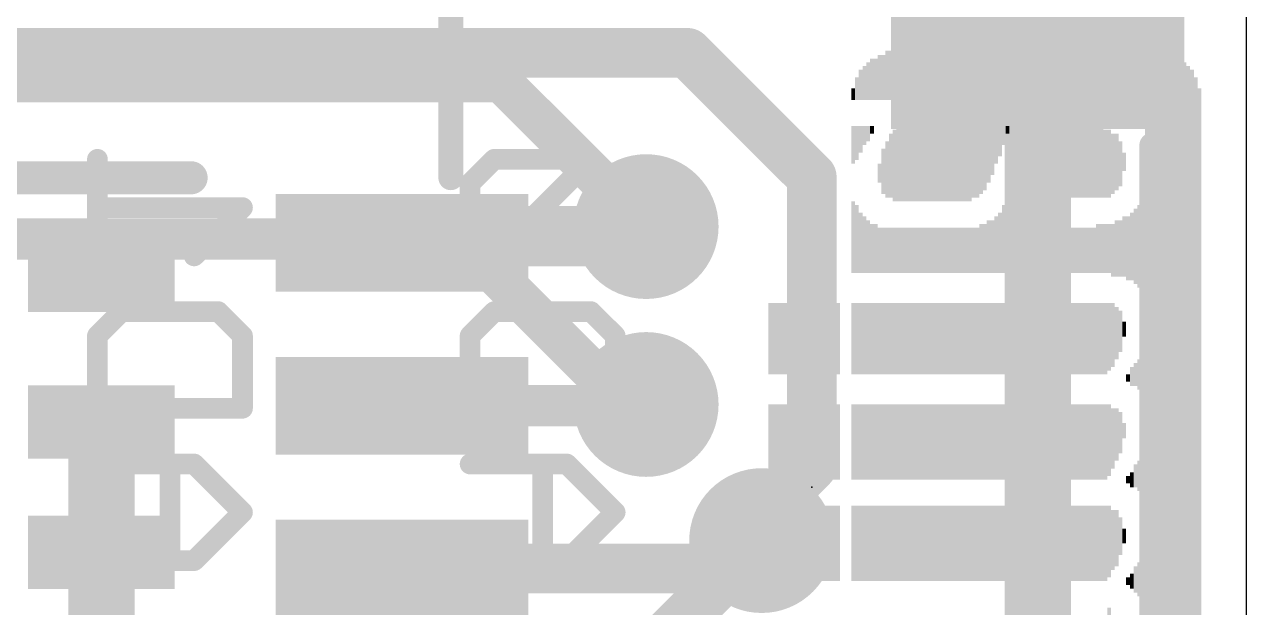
# Model space of a CAD drawing. Extents: x 0 to 25.4, y 0 to 17.8.
# Drawn here: x 17.9 to 25.4, y 8.15 to 11.73 of the extents above; entities that cross this region are included whole.
import ezdxf

# ---------------------------------------------------------------- set-up
doc = ezdxf.new("R2010")
doc.units = 0
for name, color, linetype in [('1', 12, 'CONTINUOUS'), ('16', 5, 'CONTINUOUS'), ('18', 110, 'CONTINUOUS'), ('20', 53, 'CONTINUOUS'), ('21', 40, 'CONTINUOUS'), ('22', 6, 'CONTINUOUS'), ('23', 40, 'CONTINUOUS')]:
    doc.layers.add(name, color=color, linetype=linetype)

# ---------------------------------------------------------------- blocks, each defined once
blk = doc.blocks.new('RECT')
blk.add_solid([(-0.5, -0.5), (0.5, -0.5), (-0.5, 0.5), (0.5, 0.5)])
blk = doc.blocks.new('ROUNDV')
at = {"const_width": 0.5}
blk.add_lwpolyline([(0, -0.25, 1), (0, 0.25, 1), (0, -0.25)], format="xyb", dxfattribs=at)

msp = doc.modelspace()

# ---------------------------------------------------------------- linework, layer by layer
at = {"layer": '1'}
for points, const_width in [([(23.109, 12.7), (24.119, 11.69)], 0.4064), ([(24.119, 11.69), (24.119, 7.366)], 0.4064), ([(21.971, 11.557), (16.256, 11.557)], 0.3048), ([(22.733, 10.795), (21.971, 11.557)], 0.3048), ([(22.733, 9.017), (22.733, 10.795)], 0.3048), ([(20.219, 10.39), (20.3192, 10.4902)], 0.254), ([(20.3192, 10.4902), (21.717, 10.4902)], 0.254), ([(21.709, 9.39), (21.717, 9.398)], 0.254), ([(18.376, 9.29), (18.376, 8.49)], 0.4064), ([(20.219, 9.39), (21.709, 9.39)], 0.254), ([(22.4155, 8.6995), (22.733, 9.017)], 0.3048), ([(22.106, 8.39), (22.4155, 8.6995)], 0.3048), ([(22.4155, 8.5725), (22.4155, 8.6995)], 0.3048), ([(22.4258, 8.5622), (22.4155, 8.5725)], 0.3048), ([(18.376, 8.49), (18.376, 7.59)], 0.4064), ([(20.219, 8.39), (22.106, 8.39)], 0.3048)]:
    msp.add_lwpolyline(points, dxfattribs=dict(at, const_width=const_width))
for points, const_width in [([(24.2206, 11.69, 1), (24.0174, 11.69)], 0.2032), ([(24.0472, 11.6182, 1), (24.1908, 11.7618)], 0.2032), ([(22.0249, 11.6109, 1), (21.9171, 11.5031)], 0.1524), ([(21.971, 11.4808, 1), (21.971, 11.6332)], 0.1524), ([(22.8092, 10.795, 1), (22.6568, 10.795)], 0.1524), ([(22.6791, 10.7411, 1), (22.7869, 10.8489)], 0.1524), ([(20.3192, 10.5537, 1), (20.3192, 10.4267)], 0.127), ([(20.3641, 10.4453, 1), (20.2743, 10.5351)], 0.127), ([(21.717, 10.4267, 1), (21.717, 10.5537)], 0.127), ([(20.1741, 10.4349, 1), (20.2639, 10.3451)], 0.127), ([(21.7619, 9.3531, 1), (21.6721, 9.4429)], 0.127), ([(18.4776, 9.29, 1), (18.2744, 9.29)], 0.2032), ([(20.219, 9.4535, 1), (20.219, 9.3265)], 0.127), ([(21.6641, 9.4349, 1), (21.7539, 9.3451)], 0.127), ([(21.709, 9.3265, 1), (21.709, 9.4535)], 0.127), ([(22.7869, 8.9631, 1), (22.6791, 9.0709)], 0.1524), ([(22.6568, 9.017, 1), (22.8092, 9.017)], 0.1524), ([(22.4917, 8.6995, 1), (22.3393, 8.6995)], 0.1524), ([(22.4694, 8.6456, 1), (22.3616, 8.7534)], 0.1524), ([(22.3616, 8.7534, 1), (22.4694, 8.6456)], 0.1524), ([(22.4694, 8.6264, 1), (22.3616, 8.5186)], 0.1524), ([(18.4776, 8.49, 1), (18.2744, 8.49)], 0.2032), ([(22.3393, 8.5725, 1), (22.4917, 8.5725)], 0.1524), ([(22.3719, 8.5083, 1), (22.4797, 8.6161)], 0.1524), ([(18.2744, 8.49, 1), (18.4776, 8.49)], 0.2032), ([(20.219, 8.4662, 1), (20.219, 8.3138)], 0.1524), ([(22.0521, 8.4439, 1), (22.1599, 8.3361)], 0.1524), ([(22.106, 8.3138, 1), (22.106, 8.4662)], 0.1524)]:
    msp.add_lwpolyline(points, format="xyb", dxfattribs=dict(at, const_width=const_width))
at = {"layer": '16'}
for points, const_width in [([(20.828, 11.3792), (14.1732, 11.3792)], 0.254), ([(21.717, 10.4902), (20.828, 11.3792)], 0.254), ([(20.574, 10.414), (14.478, 10.414)], 0.254), ([(21.59, 9.398), (20.574, 10.414)], 0.254), ([(21.717, 9.398), (21.59, 9.398)], 0.254), ([(21.2296, 7.366), (22.4258, 8.5622)], 0.3048)]:
    msp.add_lwpolyline(points, dxfattribs=dict(at, const_width=const_width))
for points, const_width in [([(20.8729, 11.4241, 1), (20.7831, 11.3343)], 0.127), ([(20.828, 11.3157, 1), (20.828, 11.4427)], 0.127), ([(21.6721, 10.4453, 1), (21.7619, 10.5351)], 0.127), ([(20.6189, 10.4589, 1), (20.5291, 10.3691)], 0.127), ([(20.574, 10.3505, 1), (20.574, 10.4775)], 0.127), ([(21.59, 9.4615, 1), (21.59, 9.3345)], 0.127), ([(21.717, 9.3345, 1), (21.717, 9.4615)], 0.127), ([(21.5451, 9.3531, 1), (21.6349, 9.4429)], 0.127), ([(22.4797, 8.5083, 1), (22.3719, 8.6161)], 0.1524)]:
    msp.add_lwpolyline(points, format="xyb", dxfattribs=dict(at, const_width=const_width))
at = {"layer": '20'}
msp.add_line((25.4, 2.54), (25.4, 15.24), dxfattribs=at)
at = {"layer": '21'}
for points, const_width in [([(20.519, 10.79), (20.519, 11.99)], 0.1524), ([(24.819, 6.79), (24.819, 10.99)], 0.1524), ([(16.126, 10.79), (18.926, 10.79)], 0.2032)]:
    msp.add_lwpolyline(points, dxfattribs=dict(at, const_width=const_width))
for points, const_width in [([(24.8571, 10.99, 1), (24.7809, 10.99)], 0.0762), ([(18.926, 10.7392, 1), (18.926, 10.8408)], 0.1016), ([(20.4809, 10.79, 1), (20.5571, 10.79)], 0.0762)]:
    msp.add_lwpolyline(points, format="xyb", dxfattribs=dict(at, const_width=const_width))
at = {"layer": '22', "const_width": 0.127}
for points in [[(18.3515, 10.3103), (18.3515, 10.9034)], [(20.7858, 10.9034), (20.6375, 10.7551)], [(21.379, 10.9034), (20.7858, 10.9034)], [(20.7858, 10.3103), (21.379, 10.9034)], [(21.5273, 10.7551), (21.379, 10.9034)], [(20.6375, 10.7551), (20.6375, 10.4586)], [(21.5273, 10.4586), (21.5273, 10.7551)], [(19.2413, 10.6068), (18.3515, 10.6068)], [(18.9447, 10.3103), (19.2413, 10.6068)], [(20.6375, 10.4586), (20.7858, 10.3103)], [(21.379, 10.3103), (21.5273, 10.4586)], [(20.7858, 10.3103), (21.379, 10.3103)], [(18.3515, 9.8196), (18.4998, 9.9679)], [(18.4998, 9.9679), (19.093, 9.9679)], [(19.093, 9.9679), (19.2413, 9.8196)], [(20.6375, 9.8196), (20.7858, 9.9679)], [(20.7858, 9.9679), (21.379, 9.9679)], [(21.379, 9.9679), (21.5273, 9.8196)], [(18.3515, 9.3747), (18.3515, 9.8196)], [(19.2413, 9.8196), (19.2413, 9.3747)], [(20.6375, 9.3747), (20.6375, 9.8196)], [(21.5273, 9.8196), (21.5273, 9.3747)], [(19.2413, 9.3747), (18.3515, 9.3747)], [(21.5273, 9.3747), (20.6375, 9.3747)], [(18.9447, 9.0324), (18.3515, 9.0324)], [(18.7964, 8.4392), (18.7964, 9.0324)], [(19.2413, 8.7358), (18.9447, 9.0324)], [(21.2307, 9.0324), (20.6375, 9.0324)], [(21.0824, 8.4392), (21.0824, 9.0324)], [(21.5273, 8.7358), (21.2307, 9.0324)], [(18.9447, 8.4392), (19.2413, 8.7358)], [(21.2307, 8.4392), (21.5273, 8.7358)], [(18.3515, 8.4392), (18.9447, 8.4392)], [(20.6375, 8.4392), (21.2307, 8.4392)]]:
    msp.add_lwpolyline(points, dxfattribs=at)
at = {"layer": '22', "const_width": 0.0635}
for points in [[(18.3833, 10.9034, 1), (18.3198, 10.9034)], [(20.7858, 10.9352, 1), (20.7858, 10.8717)], [(20.8082, 10.881, 1), (20.7633, 10.9259)], [(21.4014, 10.9259, 1), (21.3565, 10.881)], [(21.4014, 10.881, 1), (21.3565, 10.9259)], [(21.379, 10.8717, 1), (21.379, 10.9352)], [(20.6692, 10.7551, 1), (20.6058, 10.7551)], [(20.615, 10.7776, 1), (20.66, 10.7327)], [(21.559, 10.7551, 1), (21.4955, 10.7551)], [(21.5048, 10.7327, 1), (21.5497, 10.7776)], [(18.3515, 10.6386, 1), (18.3515, 10.5751)], [(19.2637, 10.5844, 1), (19.2188, 10.6293)], [(19.2413, 10.5751, 1), (19.2413, 10.6386)], [(20.66, 10.481, 1), (20.615, 10.4361)], [(21.5497, 10.4361, 1), (21.5048, 10.481)], [(20.6058, 10.4586, 1), (20.6692, 10.4586)], [(21.4955, 10.4586, 1), (21.559, 10.4586)], [(18.9222, 10.3327, 1), (18.9671, 10.2878)], [(20.7858, 10.342, 1), (20.7858, 10.2785)], [(20.7633, 10.3327, 1), (20.8082, 10.2878)], [(20.7633, 10.2878, 1), (20.8082, 10.3327)], [(21.3565, 10.3327, 1), (21.4014, 10.2878)], [(21.379, 10.2785, 1), (21.379, 10.342)], [(18.3198, 10.3103, 1), (18.3833, 10.3103)], [(18.4998, 9.9997, 1), (18.4998, 9.9362)], [(18.5222, 9.9455, 1), (18.4773, 9.9904)], [(19.1154, 9.9904, 1), (19.0705, 9.9455)], [(19.093, 9.9362, 1), (19.093, 9.9997)], [(20.7858, 9.9997, 1), (20.7858, 9.9362)], [(20.8082, 9.9455, 1), (20.7633, 9.9904)], [(21.4014, 9.9904, 1), (21.3565, 9.9455)], [(21.379, 9.9362, 1), (21.379, 9.9997)], [(18.329, 9.8421, 1), (18.374, 9.7972)], [(18.3833, 9.8196, 1), (18.3198, 9.8196)], [(19.273, 9.8196, 1), (19.2095, 9.8196)], [(19.2188, 9.7972, 1), (19.2637, 9.8421)], [(20.6692, 9.8196, 1), (20.6058, 9.8196)], [(20.615, 9.8421, 1), (20.66, 9.7972)], [(21.559, 9.8196, 1), (21.4955, 9.8196)], [(21.5048, 9.7972, 1), (21.5497, 9.8421)], [(18.3515, 9.4065, 1), (18.3515, 9.343)], [(18.3198, 9.3747, 1), (18.3833, 9.3747)], [(19.2095, 9.3747, 1), (19.273, 9.3747)], [(19.2413, 9.343, 1), (19.2413, 9.4065)], [(20.6375, 9.4065, 1), (20.6375, 9.343)], [(20.6058, 9.3747, 1), (20.6692, 9.3747)], [(21.4955, 9.3747, 1), (21.559, 9.3747)], [(21.5273, 9.343, 1), (21.5273, 9.4065)], [(18.3515, 9.0641, 1), (18.3515, 9.0006)], [(18.8281, 9.0324, 1), (18.7646, 9.0324)], [(18.9671, 9.0548, 1), (18.9222, 9.0099)], [(18.9447, 9.0006, 1), (18.9447, 9.0641)], [(20.6375, 9.0641, 1), (20.6375, 9.0006)], [(21.1141, 9.0324, 1), (21.0506, 9.0324)], [(21.2531, 9.0548, 1), (21.2082, 9.0099)], [(21.2307, 9.0006, 1), (21.2307, 9.0641)], [(19.2637, 8.7134, 1), (19.2188, 8.7583)], [(19.2188, 8.7134, 1), (19.2637, 8.7583)], [(21.5497, 8.7134, 1), (21.5048, 8.7583)], [(21.5048, 8.7134, 1), (21.5497, 8.7583)], [(18.3515, 8.471, 1), (18.3515, 8.4075)], [(18.7646, 8.4392, 1), (18.8281, 8.4392)], [(18.9222, 8.4617, 1), (18.9671, 8.4168)], [(18.9447, 8.4075, 1), (18.9447, 8.471)], [(20.6375, 8.471, 1), (20.6375, 8.4075)], [(21.0506, 8.4392, 1), (21.1141, 8.4392)], [(21.2082, 8.4617, 1), (21.2531, 8.4168)], [(21.2307, 8.4075, 1), (21.2307, 8.471)]]:
    msp.add_lwpolyline(points, format="xyb", dxfattribs=at)
at = {"layer": '23'}
msp.add_point((22.733, 8.89), dxfattribs=at)

# ---------------------------------------------------------------- block references
at = {"layer": '1'}
for p, xscale, yscale, rotation in [((24.119, 11.69), 1.8, 1.2, 180), ((20.219, 10.39), 1.55, 0.6, 180), ((18.376, 10.19), 0.45, 0.9, 90), ((20.219, 9.39), 1.55, 0.6, 180), ((18.376, 9.29), 0.45, 0.9, 90), ((18.376, 8.49), 0.45, 0.9, 90), ((20.219, 8.39), 1.55, 0.6, 180)]:
    msp.add_blockref('RECT', p, dxfattribs=dict(at, xscale=xscale, yscale=yscale, rotation=rotation))
at = {"layer": '18', "xscale": 0.889, "yscale": 0.889}
for p in [(21.717, 10.4902), (21.717, 10.4902), (21.717, 9.398), (21.717, 9.398), (22.4258, 8.5622), (22.4258, 8.5622)]:
    msp.add_blockref('ROUNDV', p, dxfattribs=at)
at = {"layer": '22', "rotation": 90}
for p, xscale, yscale in [((23.1487, 11.4059), 0.2769, 0.0231), ((23.1718, 11.4059), 0.2769, 0.0231), ((23.1949, 11.4186), 0.3023, 0.0231), ((23.218, 11.4186), 0.3023, 0.0231), ((23.241, 11.4186), 0.3023, 0.0229), ((23.264, 11.4186), 0.3023, 0.0231), ((23.2871, 11.4186), 0.3023, 0.0231), ((23.3102, 11.4186), 0.3023, 0.0231), ((23.3333, 11.4186), 0.3023, 0.0231), ((23.3564, 11.4186), 0.3023, 0.0231), ((23.3796, 11.4186), 0.3023, 0.0231), ((23.4027, 11.4186), 0.3023, 0.0231), ((23.4258, 11.4186), 0.3023, 0.0231), ((23.4489, 11.4186), 0.3023, 0.0231), ((23.472, 11.4186), 0.3023, 0.0231), ((23.495, 11.4186), 0.3023, 0.0229), ((23.518, 11.4186), 0.3023, 0.0231), ((23.5411, 11.4186), 0.3023, 0.0231), ((23.5642, 11.4186), 0.3023, 0.0231), ((23.5873, 11.4186), 0.3023, 0.0231), ((23.6104, 11.4186), 0.3023, 0.0231), ((23.6336, 11.4186), 0.3023, 0.0231), ((23.6567, 11.4186), 0.3023, 0.0231), ((23.6798, 11.4186), 0.3023, 0.0231), ((23.7029, 11.4186), 0.3023, 0.0231), ((23.726, 11.4186), 0.3023, 0.0231), ((23.749, 11.4186), 0.3023, 0.0229), ((23.772, 11.4186), 0.3023, 0.0231), ((23.7951, 11.4186), 0.3023, 0.0231), ((23.8182, 11.4186), 0.3023, 0.0231), ((23.8413, 11.4186), 0.3023, 0.0231), ((23.8644, 11.4186), 0.3023, 0.0231), ((23.8876, 11.4186), 0.3023, 0.0231), ((23.9107, 11.4186), 0.3023, 0.0231), ((23.9338, 11.4186), 0.3023, 0.0231), ((23.9569, 11.4186), 0.3023, 0.0231), ((23.98, 11.4186), 0.3023, 0.0231), ((24.003, 11.4186), 0.3023, 0.0229), ((24.026, 11.4186), 0.3023, 0.0231), ((24.0491, 11.4186), 0.3023, 0.0231), ((24.0722, 11.4186), 0.3023, 0.0231), ((24.0953, 11.4186), 0.3023, 0.0231), ((24.1184, 11.4186), 0.3023, 0.0231), ((24.1416, 11.4186), 0.3023, 0.0231), ((24.1647, 11.4186), 0.3023, 0.0231), ((24.1878, 11.4186), 0.3023, 0.0231), ((24.2109, 11.4186), 0.3023, 0.0231), ((24.234, 11.4186), 0.3023, 0.0231), ((24.257, 11.4186), 0.3023, 0.0229), ((24.28, 11.4186), 0.3023, 0.0231), ((24.3031, 11.4186), 0.3023, 0.0231), ((24.3262, 11.4186), 0.3023, 0.0231), ((24.3493, 11.4186), 0.3023, 0.0231), ((24.3724, 11.4186), 0.3023, 0.0231), ((24.3956, 11.4186), 0.3023, 0.0231), ((24.4187, 11.4186), 0.3023, 0.0231), ((24.4418, 11.4186), 0.3023, 0.0231), ((24.4649, 11.4186), 0.3023, 0.0231), ((24.488, 11.4186), 0.3023, 0.0231), ((24.511, 11.4186), 0.3023, 0.0229), ((24.534, 11.4186), 0.3023, 0.0231), ((24.5571, 11.4071), 0.3251, 0.0231), ((24.5802, 11.4071), 0.3251, 0.0231), ((24.6033, 11.4071), 0.3251, 0.0231), ((24.6264, 11.3957), 0.348, 0.0231), ((24.6496, 11.3957), 0.348, 0.0231), ((24.6727, 11.3843), 0.3708, 0.0231), ((24.6958, 11.3843), 0.3708, 0.0231), ((24.7189, 11.3728), 0.3937, 0.0231), ((24.742, 11.35), 0.4394, 0.0231), ((24.765, 11.3386), 0.4623, 0.0229), ((24.788, 11.303), 0.5334, 0.0231), ((24.8111, 8.81), 5.5194, 0.0231), ((24.8342, 8.81), 5.5194, 0.0231), ((24.8573, 8.81), 5.5194, 0.0231), ((24.8804, 8.81), 5.5194, 0.0231), ((24.9036, 8.81), 5.5194, 0.0231), ((24.9267, 8.7973), 5.494, 0.0231), ((24.9498, 8.7973), 5.494, 0.0231), ((23.0562, 11.3716), 0.2083, 0.0231), ((23.0793, 11.383), 0.2311, 0.0231), ((23.1024, 11.3944), 0.254, 0.0231), ((23.1256, 11.3944), 0.254, 0.0231), ((24.9729, 8.7859), 5.4712, 0.0231), ((24.996, 8.7859), 5.4712, 0.0231), ((25.019, 8.7744), 5.4483, 0.0229), ((25.042, 8.763), 5.4254, 0.0231), ((23.01, 11.3373), 0.1397, 0.0231), ((23.0331, 11.3602), 0.1854, 0.0231), ((25.0651, 8.7516), 5.4026, 0.0231), ((25.0882, 8.7287), 5.3569, 0.0231), ((22.987, 11.303), 0.0711, 0.0229), ((25.1113, 8.6944), 5.2883, 0.0231), ((22.987, 10.9919), 0.2311, 0.0229), ((23.01, 11.0033), 0.2083, 0.0231), ((23.0331, 11.0261), 0.1626, 0.0231), ((23.0562, 11.049), 0.1168, 0.0231), ((23.0793, 11.0604), 0.094, 0.0231), ((23.1024, 11.0846), 0.0457, 0.0231), ((23.264, 10.8763), 0.4623, 0.0231), ((23.2871, 10.8763), 0.4623, 0.0231), ((23.3102, 10.8763), 0.4623, 0.0231), ((23.3333, 10.8763), 0.4623, 0.0231), ((23.3564, 10.8763), 0.4623, 0.0231), ((23.3796, 10.8763), 0.4623, 0.0231), ((23.4027, 10.8763), 0.4623, 0.0231), ((23.4258, 10.8763), 0.4623, 0.0231), ((23.4489, 10.8763), 0.4623, 0.0231), ((23.472, 10.8763), 0.4623, 0.0231), ((23.495, 10.8763), 0.4623, 0.0229), ((23.518, 10.8763), 0.4623, 0.0231), ((23.5411, 10.8763), 0.4623, 0.0231), ((23.5642, 10.8763), 0.4623, 0.0231), ((23.5873, 10.8763), 0.4623, 0.0231), ((23.6104, 10.8763), 0.4623, 0.0231), ((23.6336, 10.8763), 0.4623, 0.0231), ((23.6567, 10.8763), 0.4623, 0.0231), ((23.6798, 10.8763), 0.4623, 0.0231), ((23.7029, 10.8763), 0.4623, 0.0231), ((23.726, 10.8877), 0.4394, 0.0231), ((23.749, 10.8877), 0.4394, 0.0229), ((23.772, 10.8991), 0.4166, 0.0231), ((23.7951, 10.9106), 0.3937, 0.0231), ((23.8182, 10.9334), 0.348, 0.0231), ((23.8413, 10.9576), 0.2997, 0.0231), ((23.8644, 10.9919), 0.2311, 0.0231), ((23.8876, 11.0147), 0.1854, 0.0231), ((23.9107, 11.049), 0.1168, 0.0231), ((23.9338, 11.0846), 0.0457, 0.0231), ((24.1184, 10.6566), 0.9017, 0.0231), ((24.1416, 10.6566), 0.9017, 0.0231), ((24.1647, 10.6566), 0.9017, 0.0231), ((24.1878, 10.6566), 0.9017, 0.0231), ((24.2109, 10.6566), 0.9017, 0.0231), ((24.234, 10.8877), 0.4394, 0.0231), ((24.257, 10.8877), 0.4394, 0.0229), ((24.28, 10.8877), 0.4394, 0.0231), ((24.3031, 10.8877), 0.4394, 0.0231), ((24.3262, 10.8877), 0.4394, 0.0231), ((24.3493, 10.8877), 0.4394, 0.0231), ((24.3724, 10.8877), 0.4394, 0.0231), ((24.3956, 10.8877), 0.4394, 0.0231), ((24.4187, 10.8877), 0.4394, 0.0231), ((24.4418, 10.8877), 0.4394, 0.0231), ((24.4649, 10.8877), 0.4394, 0.0231), ((24.488, 10.8877), 0.4394, 0.0231), ((24.511, 10.8877), 0.4394, 0.0229), ((23.218, 10.8649), 0.3937, 0.0231), ((23.241, 10.8649), 0.4394, 0.0229), ((24.0953, 10.6451), 0.8788, 0.0231), ((24.534, 10.8763), 0.4166, 0.0231), ((24.5571, 10.8763), 0.4166, 0.0231), ((24.5802, 10.8763), 0.3708, 0.0231), ((24.6033, 10.8877), 0.348, 0.0231), ((23.1718, 10.8293), 0.2769, 0.0231), ((23.1949, 10.8407), 0.3454, 0.0231), ((24.0491, 10.5753), 0.7391, 0.0231), ((24.0722, 10.6096), 0.8077, 0.0231), ((24.6264, 10.875), 0.2769, 0.0231), ((24.6496, 10.8877), 0.1143, 0.0231), ((23.1487, 10.8179), 0.1168, 0.0231), ((24.026, 10.5524), 0.6934, 0.0231), ((24.003, 10.5181), 0.6248, 0.0229), ((23.98, 10.4826), 0.5537, 0.0231), ((22.987, 10.4254), 0.4394, 0.0229), ((23.9338, 10.4369), 0.4623, 0.0231), ((23.9569, 10.4597), 0.508, 0.0231), ((24.765, 10.3797), 0.5766, 0.0229), ((24.788, 10.3797), 0.668, 0.0231), ((23.01, 10.414), 0.4166, 0.0231), ((23.0331, 10.3911), 0.3708, 0.0231), ((23.8876, 10.3911), 0.3708, 0.0231), ((23.9107, 10.414), 0.4166, 0.0231), ((24.6958, 10.3683), 0.4166, 0.0231), ((24.7189, 10.3683), 0.4623, 0.0231), ((24.742, 10.3683), 0.508, 0.0231), ((23.0562, 10.3797), 0.348, 0.0231), ((23.0793, 10.367), 0.3226, 0.0231), ((23.1024, 10.3556), 0.2997, 0.0231), ((23.1256, 10.3556), 0.2997, 0.0231), ((23.772, 10.3556), 0.2997, 0.0231), ((23.7951, 10.3556), 0.2997, 0.0231), ((23.8182, 10.367), 0.3226, 0.0231), ((23.8413, 10.367), 0.3226, 0.0231), ((23.8644, 10.3797), 0.348, 0.0231), ((24.488, 10.3556), 0.2997, 0.0231), ((24.511, 10.3556), 0.2997, 0.0229), ((24.534, 10.3556), 0.2997, 0.0231), ((24.5571, 10.3556), 0.2997, 0.0231), ((24.5802, 10.3442), 0.3226, 0.0231), ((24.6033, 10.3556), 0.3454, 0.0231), ((24.6264, 10.3556), 0.3454, 0.0231), ((24.6496, 10.3683), 0.3708, 0.0231), ((24.6727, 10.3568), 0.3937, 0.0231), ((23.1487, 10.3442), 0.2769, 0.0231), ((23.1718, 10.3442), 0.2769, 0.0231), ((23.1949, 10.3442), 0.2769, 0.0231), ((23.218, 10.3442), 0.2769, 0.0231), ((23.241, 10.3442), 0.2769, 0.0229), ((23.264, 10.3442), 0.2769, 0.0231), ((23.2871, 10.3442), 0.2769, 0.0231), ((23.3102, 10.3442), 0.2769, 0.0231), ((23.3333, 10.3442), 0.2769, 0.0231), ((23.3564, 10.3442), 0.2769, 0.0231), ((23.3796, 10.3442), 0.2769, 0.0231), ((23.4027, 10.3442), 0.2769, 0.0231), ((23.4258, 10.3442), 0.2769, 0.0231), ((23.4489, 10.3442), 0.2769, 0.0231), ((23.472, 10.3442), 0.2769, 0.0231), ((23.495, 10.3442), 0.2769, 0.0229), ((23.518, 10.3442), 0.2769, 0.0231), ((23.5411, 10.3442), 0.2769, 0.0231), ((23.5642, 10.3442), 0.2769, 0.0231), ((23.5873, 10.3442), 0.2769, 0.0231), ((23.6104, 10.3442), 0.2769, 0.0231), ((23.6336, 10.3442), 0.2769, 0.0231), ((23.6567, 10.3442), 0.2769, 0.0231), ((23.6798, 10.3442), 0.2769, 0.0231), ((23.7029, 10.3442), 0.2769, 0.0231), ((23.726, 10.3442), 0.2769, 0.0231), ((23.749, 10.3442), 0.2769, 0.0229), ((24.234, 10.3442), 0.2769, 0.0231), ((24.257, 10.3442), 0.2769, 0.0229), ((24.28, 10.3442), 0.2769, 0.0231), ((24.3031, 10.3442), 0.2769, 0.0231), ((24.3262, 10.3442), 0.2769, 0.0231), ((24.3493, 10.3442), 0.2769, 0.0231), ((24.3724, 10.3442), 0.2769, 0.0231), ((24.3956, 10.3442), 0.2769, 0.0231), ((24.4187, 10.3442), 0.2769, 0.0231), ((24.4418, 10.3442), 0.2769, 0.0231), ((24.4649, 10.3442), 0.2769, 0.0231), ((22.479, 9.8019), 0.4369, 0.0229), ((22.502, 9.8019), 0.4369, 0.0231), ((22.5251, 9.8019), 0.4369, 0.0231), ((22.5482, 9.8019), 0.4369, 0.0231), ((22.5713, 9.8019), 0.4369, 0.0231), ((22.5944, 9.8019), 0.4369, 0.0231), ((22.6176, 9.8019), 0.4369, 0.0231), ((22.6407, 9.8019), 0.4369, 0.0231), ((22.6638, 9.8019), 0.4369, 0.0231), ((22.6869, 9.8019), 0.4369, 0.0231), ((22.71, 9.8019), 0.4369, 0.0231), ((22.733, 9.8019), 0.4369, 0.0229), ((22.756, 9.8019), 0.4369, 0.0231), ((22.7791, 9.8019), 0.4369, 0.0231), ((22.8022, 9.8019), 0.4369, 0.0231), ((22.8253, 9.8019), 0.4369, 0.0231), ((22.8484, 9.8019), 0.4369, 0.0231), ((22.8716, 9.8019), 0.4369, 0.0231), ((22.8947, 9.8019), 0.4369, 0.0231), ((22.987, 9.8019), 0.4369, 0.0229), ((23.01, 9.8019), 0.4369, 0.0231), ((23.0331, 9.8019), 0.4369, 0.0231), ((23.0562, 9.8019), 0.4369, 0.0231), ((23.0793, 9.8019), 0.4369, 0.0231), ((23.1024, 9.8019), 0.4369, 0.0231), ((23.1256, 9.8019), 0.4369, 0.0231), ((23.1487, 9.8019), 0.4369, 0.0231), ((23.1718, 9.8019), 0.4369, 0.0231), ((23.1949, 9.8019), 0.4369, 0.0231), ((23.218, 9.8019), 0.4369, 0.0231), ((23.241, 9.8019), 0.4369, 0.0229), ((23.264, 9.8019), 0.4369, 0.0231), ((23.2871, 9.8019), 0.4369, 0.0231), ((23.3102, 9.8019), 0.4369, 0.0231), ((23.3333, 9.8019), 0.4369, 0.0231), ((23.3564, 9.8019), 0.4369, 0.0231), ((23.3796, 9.8019), 0.4369, 0.0231), ((23.4027, 9.8019), 0.4369, 0.0231), ((23.4258, 9.8019), 0.4369, 0.0231), ((23.4489, 9.8019), 0.4369, 0.0231), ((23.472, 9.8019), 0.4369, 0.0231), ((23.495, 9.8019), 0.4369, 0.0229), ((23.518, 9.8019), 0.4369, 0.0231), ((23.5411, 9.8019), 0.4369, 0.0231), ((23.5642, 9.8019), 0.4369, 0.0231), ((23.5873, 9.8019), 0.4369, 0.0231), ((23.6104, 9.8019), 0.4369, 0.0231), ((23.6336, 9.8019), 0.4369, 0.0231), ((23.6567, 9.8019), 0.4369, 0.0231), ((23.6798, 9.8019), 0.4369, 0.0231), ((23.7029, 9.8019), 0.4369, 0.0231), ((23.726, 9.8019), 0.4369, 0.0231), ((23.749, 9.8019), 0.4369, 0.0229), ((23.772, 9.8019), 0.4369, 0.0231), ((23.7951, 9.8019), 0.4369, 0.0231), ((23.8182, 9.8019), 0.4369, 0.0231), ((23.8413, 9.8019), 0.4369, 0.0231), ((23.8644, 9.8019), 0.4369, 0.0231), ((23.8876, 9.8019), 0.4369, 0.0231), ((23.9107, 9.8019), 0.4369, 0.0231), ((23.9338, 9.8019), 0.4369, 0.0231), ((23.9569, 9.8019), 0.4369, 0.0231), ((23.98, 9.8019), 0.4369, 0.0231), ((24.003, 9.8019), 0.4369, 0.0229), ((24.026, 9.8019), 0.4369, 0.0231), ((24.0491, 9.8019), 0.4369, 0.0231), ((24.0722, 9.8019), 0.4369, 0.0231), ((24.0953, 9.8019), 0.4369, 0.0231), ((24.1184, 9.8019), 0.4369, 0.0231), ((24.1416, 9.8019), 0.4369, 0.0231), ((24.1647, 9.8019), 0.4369, 0.0231), ((24.1878, 9.8019), 0.4369, 0.0231), ((24.2109, 9.8019), 0.4369, 0.0231), ((24.234, 9.8019), 0.4369, 0.0231), ((24.257, 9.8019), 0.4369, 0.0229), ((24.28, 9.8019), 0.4369, 0.0231), ((24.3031, 9.8019), 0.4369, 0.0231), ((24.3262, 9.8019), 0.4369, 0.0231), ((24.3493, 9.8019), 0.4369, 0.0231), ((24.3724, 9.8019), 0.4369, 0.0231), ((24.3956, 9.8019), 0.4369, 0.0231), ((24.4187, 9.8019), 0.4369, 0.0231), ((24.4418, 9.8019), 0.4369, 0.0231), ((24.4649, 9.8019), 0.4369, 0.0231), ((24.488, 9.8019), 0.4369, 0.0231), ((24.511, 9.8019), 0.4369, 0.0229), ((24.534, 9.8019), 0.4369, 0.0231), ((24.5571, 9.8133), 0.414, 0.0231), ((24.5802, 9.8247), 0.3912, 0.0231), ((24.6033, 9.8361), 0.3226, 0.0231), ((24.6264, 9.8476), 0.254, 0.0231), ((24.6496, 9.8603), 0.0914, 0.0231), ((24.788, 9.5949), 0.3937, 0.0231), ((24.742, 9.5822), 0.1854, 0.0231), ((24.765, 9.5822), 0.2769, 0.0229), ((24.6958, 9.5707), 0.1168, 0.0231), ((24.7189, 9.5822), 0.1397, 0.0231), ((24.6727, 9.5606), 0.0457, 0.0231), ((22.479, 9.1669), 0.4623, 0.0229), ((22.502, 9.1669), 0.4623, 0.0231), ((22.5251, 9.1669), 0.4623, 0.0231), ((22.5482, 9.1669), 0.4623, 0.0231), ((22.5713, 9.1669), 0.4623, 0.0231), ((22.5944, 9.1669), 0.4623, 0.0231), ((22.6176, 9.1669), 0.4623, 0.0231), ((22.6407, 9.1669), 0.4623, 0.0231), ((22.6638, 9.1669), 0.4623, 0.0231), ((22.6869, 9.1669), 0.4623, 0.0231), ((22.71, 9.1669), 0.4623, 0.0231), ((22.733, 9.1669), 0.4623, 0.0229), ((22.756, 9.1669), 0.4623, 0.0231), ((22.7791, 9.1669), 0.4623, 0.0231), ((22.8022, 9.1669), 0.4623, 0.0231), ((22.8253, 9.1669), 0.4623, 0.0231), ((22.8484, 9.1669), 0.4623, 0.0231), ((22.8716, 9.1669), 0.4623, 0.0231), ((22.8947, 9.1669), 0.4623, 0.0231), ((22.987, 9.1669), 0.4623, 0.0229), ((23.01, 9.1669), 0.4623, 0.0231), ((23.0331, 9.1669), 0.4623, 0.0231), ((23.0562, 9.1669), 0.4623, 0.0231), ((23.0793, 9.1669), 0.4623, 0.0231), ((23.1024, 9.1669), 0.4623, 0.0231), ((23.1256, 9.1669), 0.4623, 0.0231), ((23.1487, 9.1669), 0.4623, 0.0231), ((23.1718, 9.1669), 0.4623, 0.0231), ((23.1949, 9.1669), 0.4623, 0.0231), ((23.218, 9.1669), 0.4623, 0.0231), ((23.241, 9.1669), 0.4623, 0.0229), ((23.264, 9.1669), 0.4623, 0.0231), ((23.2871, 9.1669), 0.4623, 0.0231), ((23.3102, 9.1669), 0.4623, 0.0231), ((23.3333, 9.1669), 0.4623, 0.0231), ((23.3564, 9.1669), 0.4623, 0.0231), ((23.3796, 9.1669), 0.4623, 0.0231), ((23.4027, 9.1669), 0.4623, 0.0231), ((23.4258, 9.1669), 0.4623, 0.0231), ((23.4489, 9.1669), 0.4623, 0.0231), ((23.472, 9.1669), 0.4623, 0.0231), ((23.495, 9.1669), 0.4623, 0.0229), ((23.518, 9.1669), 0.4623, 0.0231), ((23.5411, 9.1669), 0.4623, 0.0231), ((23.5642, 9.1669), 0.4623, 0.0231), ((23.5873, 9.1669), 0.4623, 0.0231), ((23.6104, 9.1669), 0.4623, 0.0231), ((23.6336, 9.1669), 0.4623, 0.0231), ((23.6567, 9.1669), 0.4623, 0.0231), ((23.6798, 9.1669), 0.4623, 0.0231), ((23.7029, 9.1669), 0.4623, 0.0231), ((23.726, 9.1669), 0.4623, 0.0231), ((23.749, 9.1669), 0.4623, 0.0229), ((23.772, 9.1669), 0.4623, 0.0231), ((23.7951, 9.1669), 0.4623, 0.0231), ((23.8182, 9.1669), 0.4623, 0.0231), ((23.8413, 9.1669), 0.4623, 0.0231), ((23.8644, 9.1669), 0.4623, 0.0231), ((23.8876, 9.1669), 0.4623, 0.0231), ((23.9107, 9.1669), 0.4623, 0.0231), ((23.9338, 9.1669), 0.4623, 0.0231), ((23.9569, 9.1669), 0.4623, 0.0231), ((23.98, 9.1669), 0.4623, 0.0231), ((24.003, 9.1669), 0.4623, 0.0229), ((24.026, 9.1669), 0.4623, 0.0231), ((24.0491, 9.1669), 0.4623, 0.0231), ((24.0722, 9.1669), 0.4623, 0.0231), ((24.0953, 9.1669), 0.4623, 0.0231), ((24.1184, 9.1669), 0.4623, 0.0231), ((24.1416, 9.1669), 0.4623, 0.0231), ((24.1647, 9.1669), 0.4623, 0.0231), ((24.1878, 9.1669), 0.4623, 0.0231), ((24.2109, 9.1669), 0.4623, 0.0231), ((24.234, 9.1669), 0.4623, 0.0231), ((24.257, 9.1669), 0.4623, 0.0229), ((24.28, 9.1669), 0.4623, 0.0231), ((24.3031, 9.1669), 0.4623, 0.0231), ((24.3262, 9.1669), 0.4623, 0.0231), ((24.3493, 9.1669), 0.4623, 0.0231), ((24.3724, 9.1669), 0.4623, 0.0231), ((24.3956, 9.1669), 0.4623, 0.0231), ((24.4187, 9.1669), 0.4623, 0.0231), ((24.4418, 9.1669), 0.4623, 0.0231), ((24.4649, 9.1669), 0.4623, 0.0231), ((24.488, 9.1669), 0.4623, 0.0231), ((24.511, 9.1669), 0.4623, 0.0229), ((24.534, 9.1669), 0.4623, 0.0231), ((24.5571, 9.1783), 0.4394, 0.0231), ((24.5802, 9.1897), 0.3708, 0.0231), ((24.6033, 9.2139), 0.3226, 0.0231), ((24.6264, 9.2253), 0.254, 0.0231), ((24.6496, 9.2367), 0.094, 0.0231), ((24.765, 8.9599), 0.2769, 0.0229), ((24.788, 8.9599), 0.3683, 0.0231), ((24.7189, 8.9599), 0.1397, 0.0231), ((24.742, 8.9599), 0.1854, 0.0231), ((24.6727, 8.9357), 0.0457, 0.0231), ((24.6958, 8.9357), 0.0914, 0.0231), ((22.479, 8.5446), 0.4623, 0.0229), ((22.502, 8.5446), 0.4623, 0.0231), ((22.5251, 8.5446), 0.4623, 0.0231), ((22.5482, 8.5446), 0.4623, 0.0231), ((22.5713, 8.5446), 0.4623, 0.0231), ((22.5944, 8.5446), 0.4623, 0.0231), ((22.6176, 8.5446), 0.4623, 0.0231), ((22.6407, 8.5446), 0.4623, 0.0231), ((22.6638, 8.5446), 0.4623, 0.0231), ((22.6869, 8.5446), 0.4623, 0.0231), ((22.71, 8.5446), 0.4623, 0.0231), ((22.733, 8.5446), 0.4623, 0.0229), ((22.756, 8.5446), 0.4623, 0.0231), ((22.7791, 8.5446), 0.4623, 0.0231), ((22.8022, 8.5446), 0.4623, 0.0231), ((22.8253, 8.5446), 0.4623, 0.0231), ((22.8484, 8.5446), 0.4623, 0.0231), ((22.8716, 8.5446), 0.4623, 0.0231), ((22.8947, 8.5446), 0.4623, 0.0231), ((22.987, 8.5446), 0.4623, 0.0229), ((23.01, 8.5446), 0.4623, 0.0231), ((23.0331, 8.5446), 0.4623, 0.0231), ((23.0562, 8.5446), 0.4623, 0.0231), ((23.0793, 8.5446), 0.4623, 0.0231), ((23.1024, 8.5446), 0.4623, 0.0231), ((23.1256, 8.5446), 0.4623, 0.0231), ((23.1487, 8.5446), 0.4623, 0.0231), ((23.1718, 8.5446), 0.4623, 0.0231), ((23.1949, 8.5446), 0.4623, 0.0231), ((23.218, 8.5446), 0.4623, 0.0231), ((23.241, 8.5446), 0.4623, 0.0229), ((23.264, 8.5446), 0.4623, 0.0231), ((23.2871, 8.5446), 0.4623, 0.0231), ((23.3102, 8.5446), 0.4623, 0.0231), ((23.3333, 8.5446), 0.4623, 0.0231), ((23.3564, 8.5446), 0.4623, 0.0231), ((23.3796, 8.5446), 0.4623, 0.0231), ((23.4027, 8.5446), 0.4623, 0.0231), ((23.4258, 8.5446), 0.4623, 0.0231), ((23.4489, 8.5446), 0.4623, 0.0231), ((23.472, 8.5446), 0.4623, 0.0231), ((23.495, 8.5446), 0.4623, 0.0229), ((23.518, 8.5446), 0.4623, 0.0231), ((23.5411, 8.5446), 0.4623, 0.0231), ((23.5642, 8.5446), 0.4623, 0.0231), ((23.5873, 8.5446), 0.4623, 0.0231), ((23.6104, 8.5446), 0.4623, 0.0231), ((23.6336, 8.5446), 0.4623, 0.0231), ((23.6567, 8.5446), 0.4623, 0.0231), ((23.6798, 8.5446), 0.4623, 0.0231), ((23.7029, 8.5446), 0.4623, 0.0231), ((23.726, 8.5446), 0.4623, 0.0231), ((23.749, 8.5446), 0.4623, 0.0229), ((23.772, 8.5446), 0.4623, 0.0231), ((23.7951, 8.5446), 0.4623, 0.0231), ((23.8182, 8.5446), 0.4623, 0.0231), ((23.8413, 8.5446), 0.4623, 0.0231), ((23.8644, 8.5446), 0.4623, 0.0231), ((23.8876, 8.5446), 0.4623, 0.0231), ((23.9107, 8.5446), 0.4623, 0.0231), ((23.9338, 8.5446), 0.4623, 0.0231), ((23.9569, 8.5446), 0.4623, 0.0231), ((23.98, 8.5446), 0.4623, 0.0231), ((24.003, 8.5446), 0.4623, 0.0229), ((24.026, 8.5446), 0.4623, 0.0231), ((24.0491, 8.5446), 0.4623, 0.0231), ((24.0722, 8.5446), 0.4623, 0.0231), ((24.0953, 8.5446), 0.4623, 0.0231), ((24.1184, 8.5446), 0.4623, 0.0231), ((24.1416, 8.5446), 0.4623, 0.0231), ((24.1647, 8.5446), 0.4623, 0.0231), ((24.1878, 8.5446), 0.4623, 0.0231), ((24.2109, 8.5446), 0.4623, 0.0231), ((24.234, 8.5446), 0.4623, 0.0231), ((24.257, 8.5446), 0.4623, 0.0229), ((24.28, 8.5446), 0.4623, 0.0231), ((24.3031, 8.5446), 0.4623, 0.0231), ((24.3262, 8.5446), 0.4623, 0.0231), ((24.3493, 8.5446), 0.4623, 0.0231), ((24.3724, 8.5446), 0.4623, 0.0231), ((24.3956, 8.5446), 0.4623, 0.0231), ((24.4187, 8.5446), 0.4623, 0.0231), ((24.4418, 8.5446), 0.4623, 0.0231), ((24.4649, 8.5446), 0.4623, 0.0231), ((24.488, 8.5446), 0.4623, 0.0231), ((24.511, 8.5446), 0.4623, 0.0229), ((24.534, 8.5446), 0.4623, 0.0231), ((24.5571, 8.556), 0.4394, 0.0231), ((24.5802, 8.5662), 0.3683, 0.0231), ((24.6033, 8.5776), 0.3454, 0.0231), ((24.6264, 8.589), 0.2311, 0.0231), ((24.6496, 8.5903), 0.0914, 0.0231), ((24.765, 8.335), 0.2769, 0.0229), ((24.788, 8.3363), 0.3708, 0.0231), ((24.7189, 8.3236), 0.1626, 0.0231), ((24.742, 8.3236), 0.2083, 0.0231), ((24.6727, 8.3134), 0.0457, 0.0231), ((24.6958, 8.3134), 0.0914, 0.0231), ((24.5571, 7.9312), 0.4394, 0.0231)]:
    msp.add_blockref('RECT', p, dxfattribs=dict(at, xscale=xscale, yscale=yscale))

doc.saveas('drawing.dxf')
